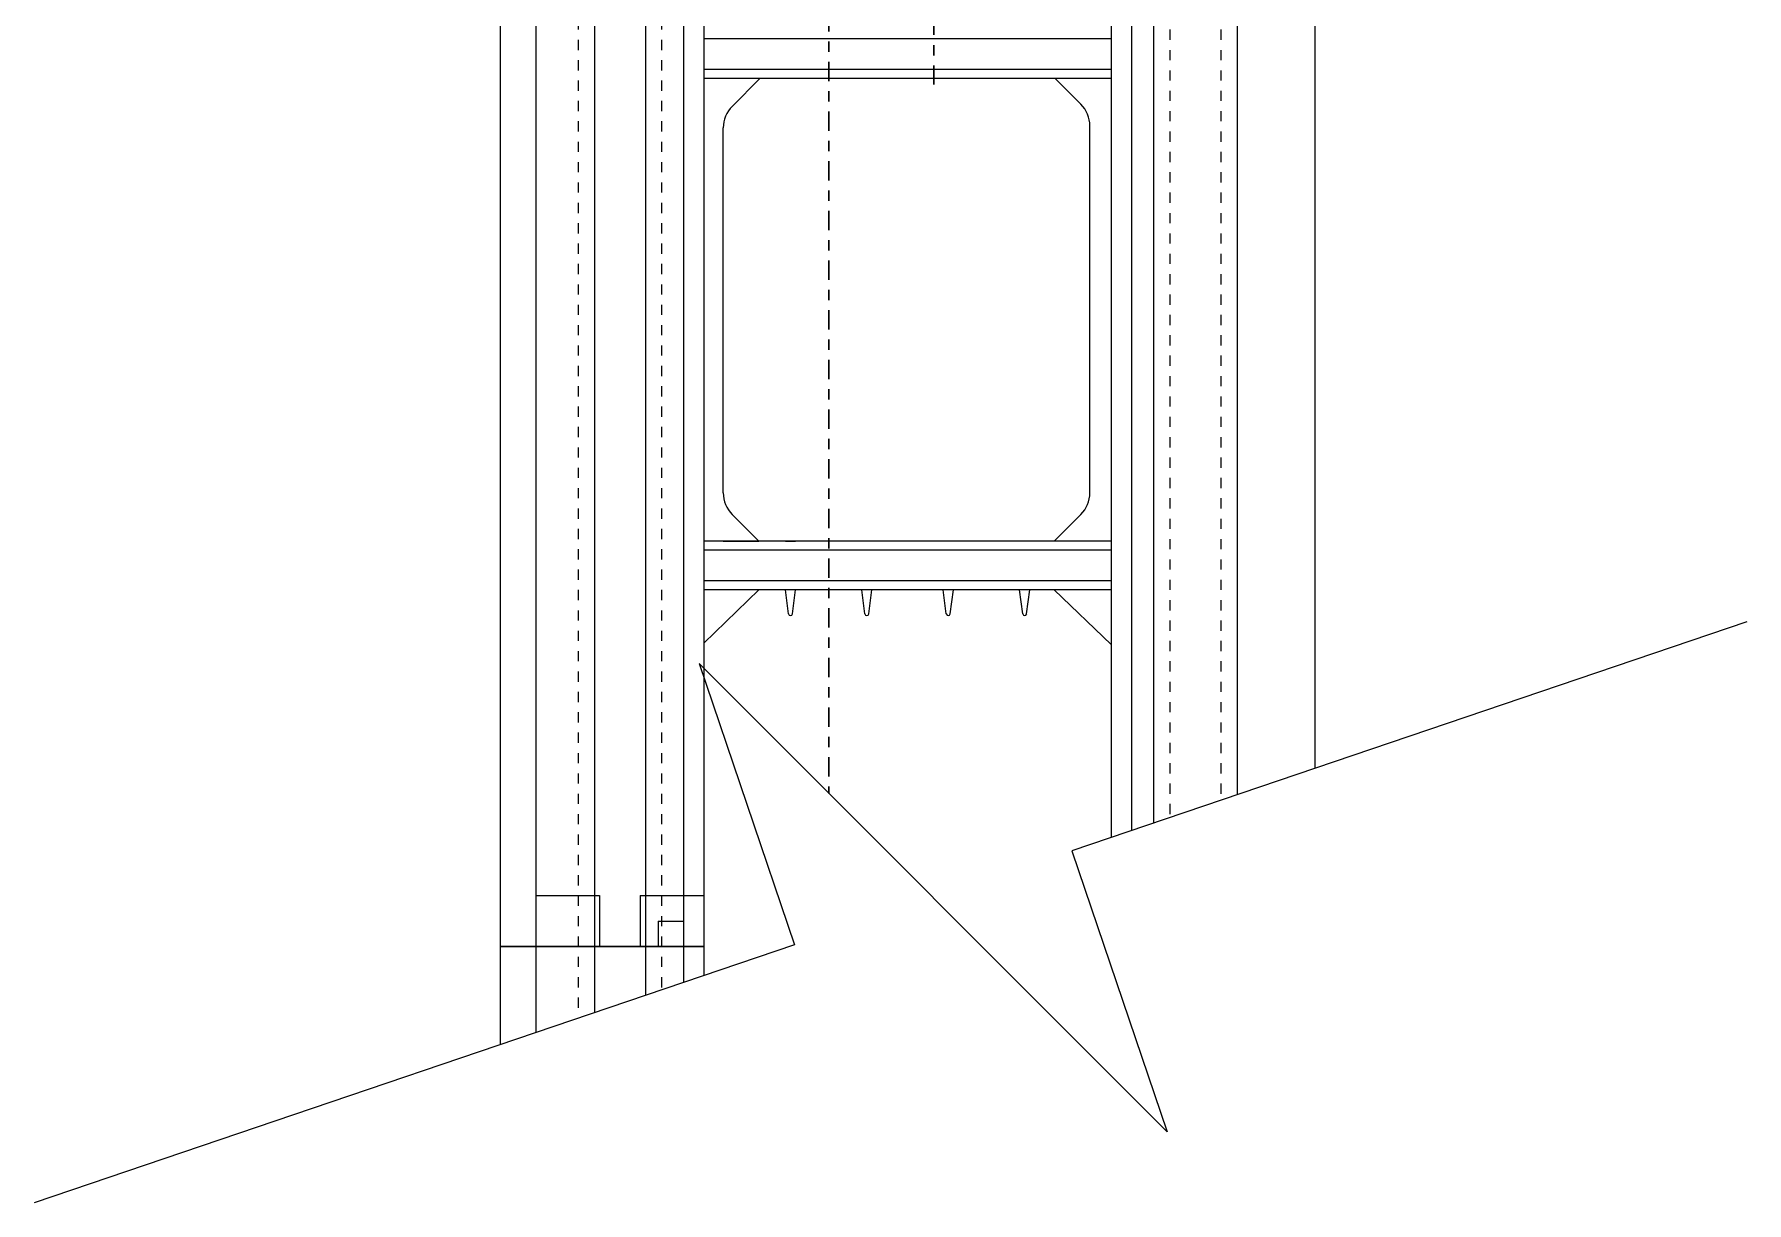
# Model space of a CAD drawing. Header units: inches. Extents: x -95.1 to -22.3, y 149.9 to 234.1.
# Drawn here: x -74.49 to -57.68, y 172.43 to 183.89 of the extents above; entities that cross this region are included whole.
import ezdxf

# ---------------------------------------------------------------- set-up
doc = ezdxf.new("R2010")
doc.units = ezdxf.units.IN
doc.header["$MEASUREMENT"] = 0
for name, pattern in [('CENTER', [2, 1.25, -0.25, 0.25, -0.25]), ('DASHED2', [0.375, 0.25, -0.125]), ('HIDDEN', [0.375, 0.25, -0.125])]:
    doc.linetypes.add(name, pattern=pattern)
for name, color, linetype, lineweight in [('A2 Hatch', 8, 'Continuous', 9), ('DETAILS', 7, 'Continuous', 13), ('DIM', 3, 'Continuous', 13), ('REBAR', 2, 'CENTER', 30)]:
    doc.layers.add(name, color=color, linetype=linetype, lineweight=lineweight)

msp = doc.modelspace()

# ---------------------------------------------------------------- linework, layer by layer
at = {"color": 1}
for p, q in [((-69.567, 187.44), (-69.567, 174.096)), ((-68.992, 187.44), (-68.992, 174.291)), ((-68.492, 187.44), (-68.492, 174.461)), ((-67.917, 187.44), (-67.917, 174.656)), ((-63.917, 187.44), (-63.917, 176.012)), ((-68.117, 187.19), (-68.117, 174.588)), ((-63.717, 187.19), (-63.717, 176.08)), ((-69.917, 186.94), (-69.917, 173.978)), ((-63.502, 186.94), (-63.502, 176.153)), ((-62.682, 186.94), (-62.682, 176.431)), ((-61.917, 186.94), (-61.917, 176.691)), ((-69.567, 175.44), (-68.942, 175.44)), ((-69.567, 175.44), (-68.942, 175.44)), ((-69.567, 175.44), (-68.942, 175.44)), ((-69.567, 175.44), (-68.942, 175.44)), ((-69.567, 175.44), (-68.942, 175.44)), ((-69.567, 175.44), (-68.942, 175.44)), ((-69.567, 175.44), (-68.942, 175.44)), ((-69.567, 175.44), (-68.942, 175.44)), ((-68.942, 175.44), (-68.942, 174.94)), ((-68.942, 175.44), (-68.942, 174.94)), ((-68.942, 175.44), (-68.942, 174.94)), ((-68.942, 175.44), (-68.942, 174.94)), ((-68.942, 175.44), (-68.942, 174.94)), ((-68.942, 175.44), (-68.942, 174.94)), ((-68.942, 175.44), (-68.942, 174.94)), ((-68.942, 175.44), (-68.942, 174.94)), ((-68.542, 175.44), (-68.542, 174.94)), ((-68.542, 175.44), (-67.917, 175.44)), ((-68.542, 175.44), (-68.542, 174.94)), ((-68.542, 175.44), (-67.917, 175.44)), ((-68.542, 175.44), (-68.542, 174.94)), ((-68.542, 175.44), (-67.917, 175.44)), ((-68.542, 175.44), (-68.542, 174.94)), ((-68.542, 175.44), (-67.917, 175.44)), ((-68.542, 175.44), (-68.542, 174.94)), ((-68.542, 175.44), (-67.917, 175.44)), ((-68.542, 175.44), (-68.542, 174.94)), ((-68.542, 175.44), (-67.917, 175.44)), ((-68.542, 175.44), (-68.542, 174.94)), ((-68.542, 175.44), (-67.917, 175.44)), ((-68.542, 175.44), (-68.542, 174.94)), ((-68.542, 175.44), (-67.917, 175.44)), ((-68.367, 175.19), (-68.367, 174.94)), ((-68.367, 175.19), (-68.117, 175.19)), ((-68.367, 175.19), (-68.367, 174.94)), ((-68.367, 175.19), (-68.117, 175.19)), ((-68.367, 175.19), (-68.367, 174.94)), ((-68.367, 175.19), (-68.117, 175.19)), ((-68.367, 175.19), (-68.367, 174.94)), ((-68.367, 175.19), (-68.117, 175.19)), ((-68.367, 175.19), (-68.367, 174.94)), ((-68.367, 175.19), (-68.117, 175.19)), ((-68.367, 175.19), (-68.367, 174.94)), ((-68.367, 175.19), (-68.117, 175.19)), ((-68.367, 175.19), (-68.367, 174.94)), ((-68.367, 175.19), (-68.117, 175.19)), ((-68.367, 175.19), (-68.367, 174.94)), ((-68.367, 175.19), (-68.117, 175.19)), ((-69.917, 174.94), (-67.917, 174.94)), ((-69.917, 174.94), (-68.367, 174.94)), ((-69.917, 174.94), (-67.917, 174.94)), ((-69.917, 174.94), (-67.917, 174.94)), ((-69.917, 174.94), (-68.367, 174.94)), ((-69.917, 174.94), (-67.917, 174.94)), ((-69.917, 174.94), (-67.917, 174.94)), ((-69.917, 174.94), (-67.917, 174.94)), ((-69.917, 174.94), (-68.367, 174.94)), ((-69.917, 174.94), (-67.917, 174.94)), ((-69.917, 174.94), (-67.917, 174.94)), ((-69.917, 174.94), (-68.367, 174.94)), ((-69.917, 174.94), (-67.917, 174.94)), ((-69.917, 174.94), (-67.917, 174.94)), ((-69.917, 174.94), (-67.917, 174.94)), ((-69.917, 174.94), (-68.367, 174.94)), ((-69.917, 174.94), (-67.917, 174.94)), ((-69.917, 174.94), (-67.917, 174.94)), ((-69.917, 174.94), (-68.367, 174.94)), ((-69.917, 174.94), (-67.917, 174.94)), ((-69.917, 174.94), (-67.917, 174.94)), ((-69.917, 174.94), (-67.917, 174.94)), ((-69.917, 174.94), (-68.367, 174.94)), ((-69.917, 174.94), (-67.917, 174.94)), ((-69.917, 174.94), (-67.917, 174.94)), ((-69.917, 174.94), (-68.367, 174.94)), ((-69.917, 174.94), (-67.917, 174.94)), ((-69.917, 174.94), (-67.917, 174.94)), ((-68.492, 174.94), (-68.992, 174.94)), ((-68.492, 174.94), (-68.992, 174.94)), ((-68.492, 174.94), (-68.992, 174.94)), ((-68.492, 174.94), (-68.992, 174.94)), ((-68.492, 174.94), (-68.992, 174.94)), ((-68.492, 174.94), (-68.992, 174.94)), ((-68.492, 174.94), (-68.992, 174.94)), ((-68.492, 174.94), (-68.992, 174.94)), ((-68.117, 174.94), (-67.917, 174.94)), ((-68.117, 174.94), (-67.917, 174.94)), ((-68.117, 174.94), (-67.917, 174.94)), ((-68.117, 174.94), (-67.917, 174.94)), ((-68.117, 174.94), (-67.917, 174.94)), ((-68.117, 174.94), (-67.917, 174.94)), ((-68.117, 174.94), (-67.917, 174.94)), ((-68.117, 174.94), (-67.917, 174.94))]:
    msp.add_line(p, q, dxfattribs=at)
at = {"color": 1, "linetype": 'HIDDEN', "ltscale": 0.02}
for p, q in [((-69.567, 175.44), (-68.942, 175.44)), ((-69.567, 175.44), (-68.942, 175.44)), ((-69.567, 175.44), (-68.942, 175.44)), ((-69.567, 175.44), (-68.942, 175.44)), ((-69.567, 175.44), (-68.942, 175.44)), ((-69.567, 175.44), (-68.942, 175.44)), ((-69.567, 175.44), (-68.942, 175.44)), ((-69.567, 175.44), (-68.942, 175.44)), ((-69.567, 175.44), (-68.942, 175.44)), ((-69.567, 175.44), (-68.942, 175.44)), ((-69.567, 175.44), (-68.942, 175.44)), ((-69.567, 175.44), (-68.942, 175.44)), ((-69.567, 175.44), (-68.942, 175.44)), ((-69.567, 175.44), (-68.942, 175.44)), ((-69.567, 175.44), (-68.942, 175.44)), ((-69.567, 175.44), (-68.942, 175.44)), ((-69.567, 175.44), (-68.942, 175.44)), ((-69.567, 175.44), (-68.942, 175.44)), ((-69.567, 175.44), (-68.942, 175.44)), ((-69.567, 175.44), (-68.942, 175.44)), ((-68.942, 175.44), (-68.942, 174.94)), ((-68.942, 175.44), (-68.942, 174.94)), ((-68.942, 175.44), (-68.942, 174.94)), ((-68.942, 175.44), (-68.942, 174.94)), ((-68.942, 175.44), (-68.942, 174.94)), ((-68.942, 175.44), (-68.942, 174.94)), ((-68.942, 175.44), (-68.942, 174.94)), ((-68.942, 175.44), (-68.942, 174.94)), ((-68.942, 175.44), (-68.942, 174.94)), ((-68.942, 175.44), (-68.942, 174.94)), ((-68.942, 175.44), (-68.942, 174.94)), ((-68.942, 175.44), (-68.942, 174.94)), ((-68.942, 175.44), (-68.942, 174.94)), ((-68.942, 175.44), (-68.942, 174.94)), ((-68.942, 175.44), (-68.942, 174.94)), ((-68.942, 175.44), (-68.942, 174.94)), ((-68.942, 175.44), (-68.942, 174.94)), ((-68.942, 175.44), (-68.942, 174.94)), ((-68.942, 175.44), (-68.942, 174.94)), ((-68.942, 175.44), (-68.942, 174.94)), ((-68.542, 175.44), (-68.542, 174.94)), ((-68.542, 175.44), (-67.917, 175.44)), ((-68.542, 175.44), (-68.542, 174.94)), ((-68.542, 175.44), (-67.917, 175.44)), ((-68.542, 175.44), (-68.542, 174.94)), ((-68.542, 175.44), (-67.917, 175.44)), ((-68.542, 175.44), (-68.542, 174.94)), ((-68.542, 175.44), (-67.917, 175.44)), ((-68.542, 175.44), (-68.542, 174.94)), ((-68.542, 175.44), (-67.917, 175.44)), ((-68.542, 175.44), (-68.542, 174.94)), ((-68.542, 175.44), (-67.917, 175.44)), ((-68.542, 175.44), (-68.542, 174.94)), ((-68.542, 175.44), (-67.917, 175.44)), ((-68.542, 175.44), (-68.542, 174.94)), ((-68.542, 175.44), (-67.917, 175.44)), ((-68.542, 175.44), (-68.542, 174.94)), ((-68.542, 175.44), (-67.917, 175.44)), ((-68.542, 175.44), (-68.542, 174.94)), ((-68.542, 175.44), (-67.917, 175.44)), ((-68.542, 175.44), (-68.542, 174.94)), ((-68.542, 175.44), (-67.917, 175.44)), ((-68.542, 175.44), (-68.542, 174.94)), ((-68.542, 175.44), (-67.917, 175.44)), ((-68.542, 175.44), (-68.542, 174.94)), ((-68.542, 175.44), (-67.917, 175.44)), ((-68.542, 175.44), (-68.542, 174.94)), ((-68.542, 175.44), (-67.917, 175.44)), ((-68.542, 175.44), (-68.542, 174.94)), ((-68.542, 175.44), (-67.917, 175.44)), ((-68.542, 175.44), (-68.542, 174.94)), ((-68.542, 175.44), (-67.917, 175.44)), ((-68.542, 175.44), (-68.542, 174.94)), ((-68.542, 175.44), (-67.917, 175.44)), ((-68.542, 175.44), (-68.542, 174.94)), ((-68.542, 175.44), (-67.917, 175.44)), ((-68.542, 175.44), (-68.542, 174.94)), ((-68.542, 175.44), (-67.917, 175.44)), ((-68.542, 175.44), (-68.542, 174.94)), ((-68.542, 175.44), (-67.917, 175.44))]:
    msp.add_line(p, q, dxfattribs=at)
at = {"ltscale": 0.15}
for p, q in [((-67.917, 174.94), (-69.917, 174.94)), ((-67.917, 174.94), (-69.917, 174.94)), ((-67.917, 174.94), (-69.917, 174.94)), ((-67.917, 174.94), (-69.917, 174.94)), ((-67.917, 174.94), (-69.917, 174.94)), ((-67.917, 174.94), (-69.917, 174.94)), ((-67.917, 174.94), (-69.917, 174.94)), ((-67.917, 174.94), (-69.917, 174.94)), ((-68.942, 174.94), (-68.542, 174.94)), ((-68.942, 174.94), (-68.542, 174.94)), ((-68.942, 174.94), (-68.542, 174.94)), ((-68.942, 174.94), (-68.542, 174.94)), ((-68.942, 174.94), (-68.542, 174.94)), ((-68.942, 174.94), (-68.542, 174.94)), ((-68.942, 174.94), (-68.542, 174.94)), ((-68.942, 174.94), (-68.542, 174.94))]:
    msp.add_line(p, q, dxfattribs=at)
at = {"layer": 'A2 Hatch', "linetype": 'DASHED2', "ltscale": 0.15}
for p, q in [((-69.152, 187.44), (-69.152, 174.237)), ((-68.332, 187.44), (-68.332, 174.515)), ((-63.342, 186.94), (-63.342, 176.207)), ((-62.842, 186.94), (-62.842, 176.377))]:
    msp.add_line(p, q, dxfattribs=at)
at = {"layer": 'DETAILS', "color": 6, "lineweight": 20}
for p, q in [((-63.917, 183.85), (-67.917, 183.85)), ((-63.917, 183.55), (-67.917, 183.55)), ((-63.917, 183.46), (-67.917, 183.46)), ((-67.367, 183.46), (-67.64, 183.187)), ((-64.467, 183.46), (-64.215, 183.207)), ((-67.727, 179.394), (-67.727, 182.975)), ((-64.127, 179.394), (-64.127, 182.995)), ((-67.377, 178.92), (-67.64, 179.182)), ((-64.477, 178.92), (-64.215, 179.182)), ((-63.917, 178.92), (-67.917, 178.92)), ((-63.917, 178.83), (-67.917, 178.83)), ((-67.727, 178.92), (-67.377, 178.92)), ((-67.117, 178.92), (-67.017, 178.92)), ((-63.917, 178.53), (-67.917, 178.53)), ((-63.917, 178.44), (-67.917, 178.44)), ((-67.377, 178.44), (-67.917, 177.919)), ((-67.087, 178.206), (-67.117, 178.44)), ((-67.048, 178.206), (-67.017, 178.44)), ((-66.337, 178.206), (-66.367, 178.44)), ((-66.298, 178.206), (-66.267, 178.44)), ((-65.537, 178.206), (-65.567, 178.44)), ((-65.498, 178.206), (-65.467, 178.44)), ((-64.787, 178.206), (-64.817, 178.44)), ((-64.748, 178.206), (-64.717, 178.44)), ((-64.477, 178.44), (-63.917, 177.905))]:
    msp.add_line(p, q, dxfattribs=at)
for centre, radius, start, end in [((-67.427, 182.975), 0.3, 135, 180), ((-64.427, 182.995), 0.3, 0, 45), ((-67.427, 179.394), 0.3, 180, 225), ((-64.427, 179.394), 0.3, 315, 0), ((-67.067, 178.21), 0.02, 191.3099, 348.6901), ((-66.317, 178.21), 0.02, 191.3099, 348.6901), ((-65.517, 178.21), 0.02, 191.3099, 348.6901), ((-64.767, 178.21), 0.02, 191.3099, 348.6901)]:
    msp.add_arc(centre, radius, start, end, dxfattribs=at)
at = {"layer": 'DIM'}
msp.add_lwpolyline([(-57.677, 178.129), (-64.304, 175.881), (-63.368, 173.121), (-67.964, 177.718), (-67.028, 174.958), (-74.493, 172.426)], dxfattribs=at)
at = {"layer": 'REBAR', "ltscale": 0.15}
for p, q in [((-66.689, 232.373), (-66.689, 176.442)), ((-65.659, 183.4), (-65.659, 201.4))]:
    msp.add_line(p, q, dxfattribs=at)

doc.saveas('drawing.dxf')
